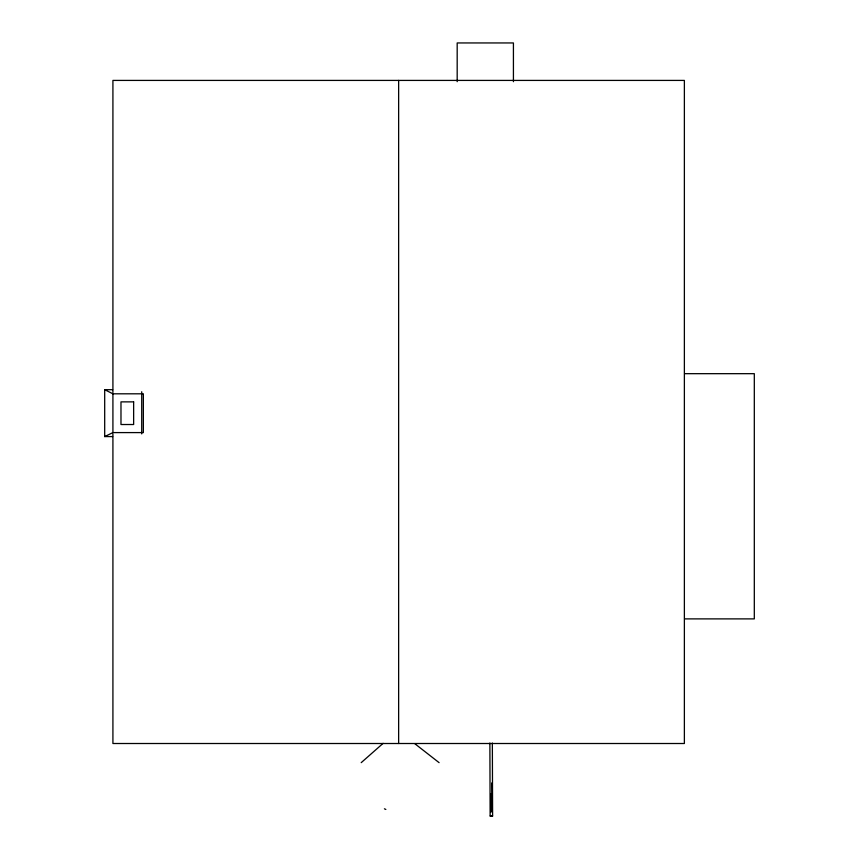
<?xml version="1.0" encoding="UTF-8"?>
<svg xmlns="http://www.w3.org/2000/svg" width="859" height="859" viewBox="0 0 859 859"><rect width="100%" height="100%" fill="white"/><g stroke="black" fill="none" stroke-linecap="round" stroke-linejoin="round"><path stroke-width="1.29" d="M361.209 762.652L383.114 743.346M104.691 436.576L112.916 432.592L143.356 432.592L143.356 393.809L112.916 393.809L104.691 389.685L104.691 436.576L112.626 436.576M489.877 743.014L490.135 816.007L492.604 816.018L492.347 743.035M492.604 816.018L490.178 816.018M684.548 373.676L754.309 373.676L754.309 618.888L684.548 618.888M104.691 389.685L112.626 389.685M384.402 808.802L385.841 809.457M414.918 743.776L439.099 762.652M491.767 782.936L492.046 812.034M490.639 793.619L490.811 812.045M513.424 81.68L513.424 42.95L457.181 42.95L457.181 81.68M398.64 80.413L398.64 743.507M141.714 391.747L141.714 433.902M112.916 392.466L112.916 80.413L684.376 80.413L684.376 743.507L112.916 743.507L112.916 433.924M112.916 393.809L112.916 432.592M133.639 401.872L120.979 401.872L120.979 424.518L133.639 424.518L133.639 401.872"/></g></svg>
